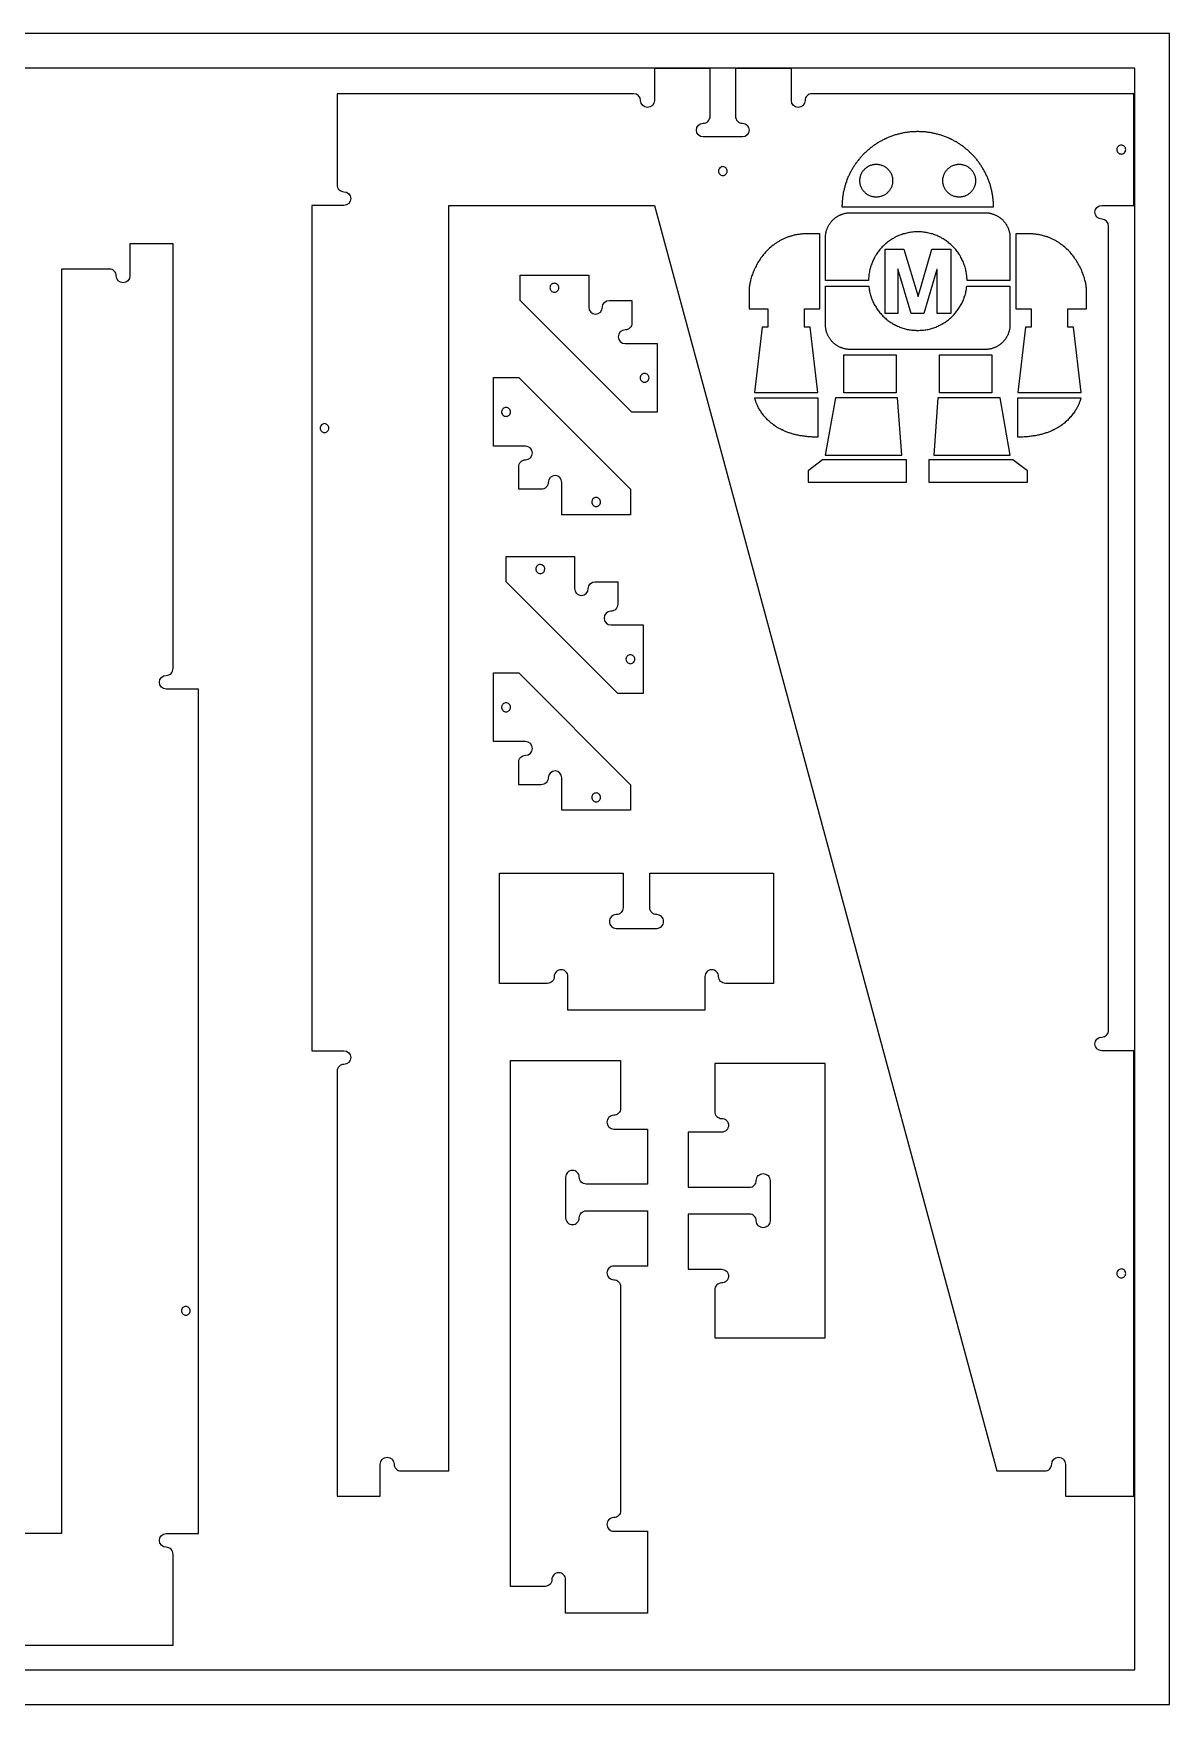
# Model space of a CAD drawing. Extents: x -2438 to 0, y -1219 to 0.
# Drawn here: x -829 to 0, y -1219 to 0 of the extents above; entities that cross this region are included whole.
import ezdxf

# ---------------------------------------------------------------- set-up
doc = ezdxf.new("R2010")
doc.units = 0
doc.layers.add('DOWEL_HOLES', color=18, linetype='CONTINUOUS')
doc.layers.add('INSIDE_CUT', color=18, linetype='CONTINUOUS')

msp = doc.modelspace()

# ---------------------------------------------------------------- linework, layer by layer
at = {"layer": 'DOWEL_HOLES'}
for points in [[(-32, -84.7, 0.414214), (-35.3, -81.5, 0.414214), (-38.5, -84.7, 0.414214), (-35.3, -88, 0.414214)], [(-322.8, -100.5, 0.414214), (-326, -97.2, 0.414214), (-329.3, -100.5, 0.414214), (-326, -103.7, 0.414214)], [(-613.5, -288, 0.414214), (-616.7, -284.7, 0.414214), (-620, -288, 0.414214), (-616.7, -291.2, 0.414214)], [(-32, -904.7, 0.414214), (-35.3, -901.4, 0.414214), (-38.5, -904.7, 0.414214), (-35.3, -907.9, 0.414214)]]:
    msp.add_lwpolyline(points, format="xyb", close=True, dxfattribs=at)
at = {"layer": 'INSIDE_CUT'}
for points in [[(-2438.4, -1219.2), (0, -1219.2), (0, 0), (-2438.4, 0)], [(-2412.2, -1193.8), (-25.4, -1193.8), (-25.4, -25.4), (-2412.2, -25.4)], [(-183.8, -71.6), (-184.5, -71.6), (-185.2, -71.7), (-185.9, -71.7), (-186.6, -71.7), (-187.3, -71.7), (-188, -71.8), (-188.7, -71.9), (-189.4, -71.9), (-190.1, -72), (-190.8, -72.1), (-191.5, -72.2), (-192.2, -72.3), (-192.9, -72.4), (-193.6, -72.5), (-194.3, -72.6), (-194.9, -72.8), (-195.6, -72.9), (-196.3, -73), (-196.9, -73.2), (-197.6, -73.4), (-198.3, -73.5), (-198.9, -73.7), (-199.6, -73.9), (-200.2, -74.1), (-200.9, -74.3), (-201.5, -74.5), (-202.2, -74.7), (-202.8, -75), (-203.4, -75.2), (-204.1, -75.4), (-204.7, -75.7), (-205.3, -75.9), (-205.9, -76.2), (-206.5, -76.5), (-207.1, -76.8), (-207.8, -77), (-208.4, -77.3), (-209, -77.6), (-209.5, -77.9), (-210.1, -78.3), (-210.7, -78.6), (-211.3, -78.9), (-211.9, -79.2), (-212.4, -79.6), (-213, -79.9), (-213.6, -80.3), (-214.1, -80.6), (-214.7, -81), (-215.2, -81.4), (-215.8, -81.8), (-216.3, -82.1), (-216.9, -82.5), (-217.4, -82.9), (-217.9, -83.3), (-218.4, -83.7), (-218.9, -84.2), (-219.5, -84.6), (-220, -85), (-220.5, -85.4), (-221, -85.9), (-221.4, -86.3), (-221.9, -86.8), (-222.4, -87.2), (-222.9, -87.7), (-223.3, -88.2), (-223.8, -88.6), (-224.3, -89.1), (-224.7, -89.6), (-225.1, -90.1), (-225.6, -90.6), (-226, -91.1), (-226.4, -91.6), (-226.9, -92.1), (-227.3, -92.6), (-227.7, -93.1), (-228.1, -93.7), (-228.5, -94.2), (-228.9, -94.7), (-229.2, -95.3), (-229.6, -95.8), (-230, -96.4), (-230.4, -96.9), (-230.7, -97.5), (-231.1, -98), (-231.4, -98.6), (-231.7, -99.2), (-232.1, -99.7), (-232.4, -100.3), (-232.7, -100.9), (-233, -101.5), (-233.3, -102.1), (-233.6, -102.7), (-233.9, -103.3), (-234.2, -103.9), (-234.5, -104.5), (-234.7, -105.1), (-235, -105.7), (-235.2, -106.4), (-235.5, -107), (-235.7, -107.6), (-235.9, -108.2), (-236.2, -108.9), (-236.4, -109.5), (-236.6, -110.2), (-236.8, -110.8), (-237, -111.5), (-237.1, -112.1), (-237.3, -112.8), (-237.5, -113.4), (-237.6, -114.1), (-237.8, -114.7), (-237.9, -115.4), (-238.1, -116.1), (-238.2, -116.8), (-238.3, -117.4), (-238.4, -118.1), (-238.5, -118.8), (-238.6, -119.5), (-238.7, -120.2), (-238.8, -120.9), (-238.8, -121.5), (-238.9, -122.2), (-239, -122.9), (-239, -123.6), (-239, -124.3), (-239, -125), (-239.1, -125.7), (-239.1, -126.5), (-128.5, -126.5), (-128.5, -125.7), (-128.5, -125), (-128.6, -124.3), (-128.6, -123.6), (-128.6, -122.9), (-128.7, -122.2), (-128.7, -121.5), (-128.8, -120.9), (-128.9, -120.2), (-129, -119.5), (-129.1, -118.8), (-129.2, -118.1), (-129.3, -117.4), (-129.4, -116.8), (-129.5, -116.1), (-129.6, -115.4), (-129.8, -114.7), (-129.9, -114.1), (-130.1, -113.4), (-130.3, -112.8), (-130.4, -112.1), (-130.6, -111.5), (-130.8, -110.8), (-131, -110.2), (-131.2, -109.5), (-131.4, -108.9), (-131.6, -108.2), (-131.9, -107.6), (-132.1, -107), (-132.4, -106.4), (-132.6, -105.7), (-132.9, -105.1), (-133.1, -104.5), (-133.4, -103.9), (-133.7, -103.3), (-134, -102.7), (-134.3, -102.1), (-134.6, -101.5), (-134.9, -100.9), (-135.2, -100.3), (-135.5, -99.7), (-135.8, -99.2), (-136.2, -98.6), (-136.5, -98), (-136.9, -97.5), (-137.2, -96.9), (-137.6, -96.4), (-138, -95.8), (-138.3, -95.3), (-138.7, -94.7), (-139.1, -94.2), (-139.5, -93.7), (-139.9, -93.1), (-140.3, -92.6), (-140.7, -92.1), (-141.1, -91.6), (-141.6, -91.1), (-142, -90.6), (-142.4, -90.1), (-142.9, -89.6), (-143.3, -89.1), (-143.8, -88.6), (-144.2, -88.2), (-144.7, -87.7), (-145.2, -87.2), (-145.7, -86.8), (-146.1, -86.3), (-146.6, -85.9), (-147.1, -85.4), (-147.6, -85), (-148.1, -84.6), (-148.6, -84.2), (-149.2, -83.7), (-149.7, -83.3), (-150.2, -82.9), (-150.7, -82.5), (-151.3, -82.1), (-151.8, -81.8), (-152.3, -81.4), (-152.9, -81), (-153.4, -80.6), (-154, -80.3), (-154.6, -79.9), (-155.1, -79.6), (-155.7, -79.2), (-156.3, -78.9), (-156.9, -78.6), (-157.4, -78.3), (-158, -77.9), (-158.6, -77.6), (-159.2, -77.3), (-159.8, -77), (-160.4, -76.8), (-161, -76.5), (-161.7, -76.2), (-162.3, -75.9), (-162.9, -75.7), (-163.5, -75.4), (-164.2, -75.2), (-164.8, -75), (-165.4, -74.7), (-166.1, -74.5), (-166.7, -74.3), (-167.4, -74.1), (-168, -73.9), (-168.7, -73.7), (-169.3, -73.5), (-170, -73.4), (-170.6, -73.2), (-171.3, -73), (-172, -72.9), (-172.7, -72.8), (-173.3, -72.6), (-174, -72.5), (-174.7, -72.4), (-175.4, -72.3), (-176.1, -72.2), (-176.7, -72.1), (-177.4, -72), (-178.1, -71.9), (-178.8, -71.9), (-179.5, -71.8), (-180.2, -71.7), (-180.9, -71.7), (-181.7, -71.7), (-182.4, -71.7), (-183.1, -71.6)], [(-214, -119.4), (-214.4, -119.4), (-214.7, -119.4), (-215, -119.4), (-215.3, -119.4), (-215.6, -119.3), (-215.9, -119.3), (-216.5, -119.2), (-217, -119), (-217.6, -118.9), (-218.2, -118.7), (-218.7, -118.5), (-219.2, -118.2), (-219.7, -118), (-220.3, -117.7), (-220.7, -117.4), (-221.2, -117), (-221.7, -116.7), (-222.1, -116.3), (-222.5, -115.9), (-222.9, -115.5), (-223.3, -115.1), (-223.6, -114.6), (-224, -114.1), (-224.3, -113.7), (-224.6, -113.2), (-224.8, -112.6), (-225.1, -112.1), (-225.3, -111.6), (-225.5, -111), (-225.6, -110.4), (-225.8, -109.9), (-225.8, -109.6), (-225.9, -109.3), (-225.9, -109), (-226, -108.7), (-226, -108.4), (-226, -108.1), (-226, -107.8), (-226, -107.4), (-226, -107.1), (-226, -106.8), (-226, -106.5), (-226, -106.2), (-225.9, -105.9), (-225.9, -105.6), (-225.8, -105), (-225.6, -104.5), (-225.5, -103.9), (-225.3, -103.3), (-225.1, -102.8), (-224.8, -102.3), (-224.6, -101.7), (-224.3, -101.2), (-224, -100.7), (-223.6, -100.3), (-223.3, -99.8), (-222.9, -99.4), (-222.5, -99), (-222.1, -98.6), (-221.7, -98.2), (-221.2, -97.8), (-220.7, -97.5), (-220.3, -97.2), (-219.7, -96.9), (-219.2, -96.6), (-218.7, -96.4), (-218.2, -96.2), (-217.6, -96), (-217, -95.8), (-216.5, -95.7), (-216.2, -95.7), (-215.9, -95.6), (-215.6, -95.6), (-215.3, -95.5), (-215, -95.5), (-214.7, -95.5), (-214.4, -95.5), (-214, -95.5), (-213.7, -95.5), (-213.4, -95.5), (-213.1, -95.5), (-212.8, -95.5), (-212.5, -95.6), (-212.2, -95.6), (-211.6, -95.7), (-211, -95.8), (-210.5, -96), (-209.9, -96.2), (-209.4, -96.4), (-208.8, -96.6), (-208.3, -96.9), (-207.8, -97.2), (-207.3, -97.5), (-206.9, -97.8), (-206.4, -98.2), (-206, -98.6), (-205.6, -99), (-205.2, -99.4), (-204.8, -99.8), (-204.4, -100.3), (-204.1, -100.7), (-203.8, -101.2), (-203.5, -101.7), (-203.2, -102.3), (-203, -102.8), (-202.8, -103.3), (-202.6, -103.9), (-202.4, -104.5), (-202.3, -105), (-202.3, -105.3), (-202.2, -105.6), (-202.2, -105.9), (-202.1, -106.2), (-202.1, -106.5), (-202.1, -106.8), (-202.1, -107.1), (-202.1, -107.4), (-202.1, -107.8), (-202.1, -108.1), (-202.1, -108.4), (-202.1, -108.7), (-202.2, -109), (-202.2, -109.3), (-202.3, -109.9), (-202.4, -110.4), (-202.6, -111), (-202.8, -111.6), (-203, -112.1), (-203.2, -112.6), (-203.5, -113.2), (-203.8, -113.7), (-204.1, -114.1), (-204.4, -114.6), (-204.8, -115.1), (-205.2, -115.5), (-205.6, -115.9), (-206, -116.3), (-206.4, -116.7), (-206.9, -117), (-207.3, -117.4), (-207.8, -117.7), (-208.3, -118), (-208.8, -118.2), (-209.4, -118.5), (-209.9, -118.7), (-210.5, -118.9), (-211, -119), (-211.6, -119.2), (-211.9, -119.2), (-212.2, -119.3), (-212.5, -119.3), (-212.8, -119.4), (-213.1, -119.4), (-213.4, -119.4), (-213.7, -119.4)], [(-153.5, -119.4), (-153.9, -119.4), (-154.2, -119.4), (-154.5, -119.4), (-154.8, -119.4), (-155.1, -119.3), (-155.4, -119.3), (-156, -119.2), (-156.5, -119), (-157.1, -118.9), (-157.7, -118.7), (-158.2, -118.5), (-158.7, -118.2), (-159.3, -118), (-159.8, -117.7), (-160.2, -117.4), (-160.7, -117), (-161.2, -116.7), (-161.6, -116.3), (-162, -115.9), (-162.4, -115.5), (-162.8, -115.1), (-163.1, -114.6), (-163.5, -114.1), (-163.8, -113.7), (-164.1, -113.2), (-164.3, -112.6), (-164.6, -112.1), (-164.8, -111.6), (-165, -111), (-165.1, -110.4), (-165.3, -109.9), (-165.3, -109.6), (-165.4, -109.3), (-165.4, -109), (-165.5, -108.7), (-165.5, -108.4), (-165.5, -108.1), (-165.5, -107.8), (-165.5, -107.4), (-165.5, -107.1), (-165.5, -106.8), (-165.5, -106.5), (-165.5, -106.2), (-165.4, -105.9), (-165.4, -105.6), (-165.3, -105), (-165.1, -104.5), (-165, -103.9), (-164.8, -103.3), (-164.6, -102.8), (-164.3, -102.3), (-164.1, -101.7), (-163.8, -101.2), (-163.5, -100.7), (-163.1, -100.3), (-162.8, -99.8), (-162.4, -99.4), (-162, -99), (-161.6, -98.6), (-161.2, -98.2), (-160.7, -97.8), (-160.2, -97.5), (-159.8, -97.2), (-159.3, -96.9), (-158.7, -96.6), (-158.2, -96.4), (-157.7, -96.2), (-157.1, -96), (-156.5, -95.8), (-156, -95.7), (-155.7, -95.7), (-155.4, -95.6), (-155.1, -95.6), (-154.8, -95.5), (-154.5, -95.5), (-154.2, -95.5), (-153.9, -95.5), (-153.5, -95.5), (-153.2, -95.5), (-152.9, -95.5), (-152.6, -95.5), (-152.3, -95.5), (-152, -95.6), (-151.7, -95.6), (-151.1, -95.7), (-150.6, -95.8), (-150, -96), (-149.4, -96.2), (-148.9, -96.4), (-148.4, -96.6), (-147.8, -96.9), (-147.3, -97.2), (-146.9, -97.5), (-146.4, -97.8), (-145.9, -98.2), (-145.5, -98.6), (-145.1, -99), (-144.7, -99.4), (-144.3, -99.8), (-144, -100.3), (-143.6, -100.7), (-143.3, -101.2), (-143, -101.7), (-142.8, -102.3), (-142.5, -102.8), (-142.3, -103.3), (-142.1, -103.9), (-141.9, -104.5), (-141.8, -105), (-141.8, -105.3), (-141.7, -105.6), (-141.7, -105.9), (-141.6, -106.2), (-141.6, -106.5), (-141.6, -106.8), (-141.6, -107.1), (-141.6, -107.4), (-141.6, -107.8), (-141.6, -108.1), (-141.6, -108.4), (-141.6, -108.7), (-141.7, -109), (-141.7, -109.3), (-141.8, -109.6), (-141.8, -109.9), (-141.9, -110.4), (-142.1, -111), (-142.3, -111.6), (-142.5, -112.1), (-142.8, -112.6), (-143, -113.2), (-143.3, -113.7), (-143.6, -114.1), (-144, -114.6), (-144.3, -115.1), (-144.7, -115.5), (-145.1, -115.9), (-145.5, -116.3), (-145.9, -116.7), (-146.4, -117), (-146.9, -117.4), (-147.3, -117.7), (-147.8, -118), (-148.4, -118.2), (-148.9, -118.5), (-149.4, -118.7), (-150, -118.9), (-150.6, -119), (-151.1, -119.2), (-151.4, -119.2), (-151.7, -119.3), (-152, -119.3), (-152.3, -119.4), (-152.6, -119.4), (-152.9, -119.4), (-153.2, -119.4)], [(-116.5, -148.8), (-116.5, -180.3), (-147.8, -180.3), (-147.8, -179.4), (-147.9, -178.5), (-147.9, -177.6), (-148, -176.7), (-148.1, -175.8), (-148.3, -174.9), (-148.4, -174), (-148.6, -173.1), (-148.8, -172.3), (-149, -171.4), (-149.3, -170.6), (-149.5, -169.7), (-149.8, -168.9), (-150.1, -168.1), (-150.4, -167.3), (-150.7, -166.5), (-151.1, -165.7), (-151.5, -164.9), (-151.9, -164.1), (-152.3, -163.4), (-152.7, -162.6), (-153.1, -161.9), (-153.6, -161.1), (-154.1, -160.4), (-154.6, -159.7), (-155.1, -159), (-155.6, -158.3), (-156.1, -157.7), (-156.7, -157), (-157.3, -156.4), (-157.9, -155.8), (-158.5, -155.2), (-159.1, -154.6), (-159.7, -154), (-160.4, -153.4), (-161, -152.9), (-161.7, -152.3), (-162.4, -151.8), (-163.1, -151.3), (-163.8, -150.8), (-164.5, -150.3), (-165.2, -149.9), (-166, -149.5), (-166.7, -149), (-167.5, -148.6), (-168.3, -148.2), (-169.1, -147.9), (-169.8, -147.5), (-170.7, -147.2), (-171.5, -146.9), (-172.3, -146.6), (-173.1, -146.3), (-174, -146.1), (-174.8, -145.9), (-175.7, -145.7), (-176.6, -145.5), (-177.4, -145.3), (-178.3, -145.2), (-179.2, -145), (-180.1, -144.9), (-181, -144.8), (-181.9, -144.8), (-182.8, -144.8), (-183.8, -144.7), (-184.7, -144.8), (-185.6, -144.8), (-186.5, -144.8), (-187.4, -144.9), (-188.3, -145), (-189.2, -145.2), (-190.1, -145.3), (-191, -145.5), (-191.8, -145.7), (-192.7, -145.9), (-193.5, -146.1), (-194.4, -146.3), (-195.2, -146.6), (-196.1, -146.9), (-196.9, -147.2), (-197.7, -147.5), (-198.5, -147.9), (-199.3, -148.2), (-200, -148.6), (-200.8, -149), (-201.6, -149.5), (-202.3, -149.9), (-203, -150.3), (-203.8, -150.8), (-204.5, -151.3), (-205.2, -151.8), (-205.8, -152.3), (-206.5, -152.9), (-207.2, -153.4), (-207.8, -154), (-208.4, -154.6), (-209.1, -155.2), (-209.7, -155.8), (-210.3, -156.4), (-210.8, -157), (-211.4, -157.7), (-211.9, -158.3), (-212.5, -159), (-213, -159.7), (-213.5, -160.4), (-213.9, -161.1), (-214.4, -161.9), (-214.8, -162.6), (-215.3, -163.4), (-215.7, -164.1), (-216.1, -164.9), (-216.4, -165.7), (-216.8, -166.5), (-217.1, -167.3), (-217.4, -168.1), (-217.7, -168.9), (-218, -169.7), (-218.3, -170.6), (-218.5, -171.4), (-218.7, -172.3), (-218.9, -173.1), (-219.1, -174), (-219.3, -174.9), (-219.4, -175.8), (-219.5, -176.7), (-219.6, -177.6), (-219.7, -178.5), (-219.7, -179.4), (-219.7, -180.3), (-251.1, -180.3), (-251.1, -148.8), (-251.1, -148.4), (-251, -147.9), (-251, -147.4), (-251, -147), (-250.9, -146.5), (-250.9, -146.1), (-250.8, -145.6), (-250.7, -145.2), (-250.6, -144.8), (-250.5, -144.3), (-250.4, -143.9), (-250.3, -143.5), (-250.1, -143.1), (-250, -142.6), (-249.8, -142.2), (-249.6, -141.8), (-249.5, -141.4), (-249.3, -141), (-249.1, -140.7), (-248.9, -140.3), (-248.7, -139.9), (-248.5, -139.5), (-248.2, -139.1), (-248, -138.8), (-247.7, -138.4), (-247.5, -138.1), (-247.2, -137.7), (-247, -137.4), (-246.7, -137.1), (-246.4, -136.8), (-246.1, -136.4), (-245.8, -136.1), (-245.5, -135.8), (-245.2, -135.5), (-244.9, -135.3), (-244.5, -135), (-244.2, -134.7), (-243.9, -134.4), (-243.5, -134.2), (-243.1, -133.9), (-242.8, -133.7), (-242.4, -133.5), (-242, -133.3), (-241.7, -133), (-241.3, -132.8), (-240.9, -132.6), (-240.5, -132.5), (-240.1, -132.3), (-239.7, -132.1), (-239.3, -132), (-238.9, -131.8), (-238.5, -131.7), (-238, -131.6), (-237.6, -131.4), (-237.2, -131.3), (-236.7, -131.2), (-236.3, -131.2), (-235.9, -131.1), (-235.4, -131), (-235, -131), (-234.5, -130.9), (-234, -130.9), (-233.6, -130.9), (-233.1, -130.9), (-134.5, -130.9), (-134, -130.9), (-133.5, -130.9), (-133.1, -130.9), (-132.6, -131), (-132.2, -131), (-131.7, -131.1), (-131.3, -131.2), (-130.8, -131.2), (-130.4, -131.3), (-130, -131.4), (-129.5, -131.6), (-129.1, -131.7), (-128.7, -131.8), (-128.3, -132), (-127.9, -132.1), (-127.5, -132.3), (-127.1, -132.5), (-126.7, -132.6), (-126.3, -132.8), (-125.9, -133), (-125.5, -133.3), (-125.2, -133.5), (-124.8, -133.7), (-124.4, -133.9), (-124.1, -134.2), (-123.7, -134.4), (-123.4, -134.7), (-123.1, -135), (-122.7, -135.3), (-122.4, -135.5), (-122.1, -135.8), (-121.8, -136.1), (-121.5, -136.4), (-121.2, -136.8), (-120.9, -137.1), (-120.6, -137.4), (-120.4, -137.7), (-120.1, -138.1), (-119.8, -138.4), (-119.6, -138.8), (-119.4, -139.1), (-119.1, -139.5), (-118.9, -139.9), (-118.7, -140.3), (-118.5, -140.7), (-118.3, -141), (-118.1, -141.4), (-117.9, -141.8), (-117.8, -142.2), (-117.6, -142.6), (-117.5, -143.1), (-117.3, -143.5), (-117.2, -143.9), (-117.1, -144.3), (-117, -144.8), (-116.9, -145.2), (-116.8, -145.6), (-116.7, -146.1), (-116.7, -146.5), (-116.6, -147), (-116.6, -147.4), (-116.6, -147.9), (-116.5, -148.4)], [(-255.3, -200.9), (-255.3, -146.2), (-264.2, -146.2), (-264.9, -146.2), (-265.6, -146.2), (-266.3, -146.2), (-267, -146.3), (-267.7, -146.3), (-268.4, -146.4), (-269, -146.4), (-269.7, -146.5), (-270.4, -146.6), (-271, -146.7), (-271.7, -146.8), (-272.3, -146.9), (-272.9, -147), (-273.5, -147.2), (-274.2, -147.3), (-274.8, -147.4), (-275.4, -147.6), (-276, -147.8), (-276.6, -147.9), (-277.1, -148.1), (-277.7, -148.3), (-278.3, -148.5), (-278.9, -148.7), (-279.4, -148.9), (-280, -149.1), (-280.5, -149.4), (-281.1, -149.6), (-281.6, -149.8), (-282.1, -150.1), (-282.7, -150.3), (-283.2, -150.6), (-283.7, -150.9), (-284.2, -151.1), (-284.7, -151.4), (-285.2, -151.7), (-285.7, -152), (-286.1, -152.3), (-286.6, -152.6), (-287.1, -152.9), (-287.6, -153.2), (-288, -153.5), (-288.5, -153.9), (-288.9, -154.2), (-289.3, -154.5), (-290.2, -155.2), (-291, -155.9), (-291.9, -156.7), (-292.7, -157.4), (-293.4, -158.1), (-294.2, -158.9), (-294.9, -159.7), (-295.6, -160.5), (-296.3, -161.3), (-296.9, -162.1), (-297.6, -162.9), (-298.2, -163.8), (-298.8, -164.6), (-299.3, -165.5), (-299.9, -166.3), (-300.4, -167.2), (-300.9, -168), (-301.4, -168.9), (-301.8, -169.8), (-302.3, -170.6), (-302.7, -171.5), (-303.1, -172.4), (-303.5, -173.2), (-303.8, -174.1), (-304.2, -174.9), (-304.5, -175.8), (-304.8, -176.6), (-305, -177.4), (-305.3, -178.3), (-305.5, -179.1), (-305.8, -179.9), (-305.9, -180.7), (-306.1, -181.4), (-306.3, -182.2), (-306.4, -183), (-306.5, -183.7), (-306.6, -184.4), (-306.7, -185.1), (-306.8, -185.8), (-306.8, -186.4), (-306.9, -187.1), (-306.9, -187.7), (-306.9, -200.9), (-297.6, -200.9), (-293.3, -200.9), (-293.3, -214.2), (-297.4, -214.2), (-303, -262), (-256.8, -262), (-262.4, -214.2), (-266.5, -214.2), (-266.5, -200.9)], [(-69.9, -200.9), (-60.7, -200.9), (-60.7, -187.7), (-60.7, -187.1), (-60.7, -186.4), (-60.7, -185.8), (-60.8, -185.1), (-60.9, -184.4), (-61, -183.7), (-61.1, -183), (-61.2, -182.2), (-61.4, -181.4), (-61.6, -180.7), (-61.8, -179.9), (-62, -179.1), (-62.2, -178.3), (-62.5, -177.4), (-62.8, -176.6), (-63.1, -175.8), (-63.4, -174.9), (-63.7, -174.1), (-64.1, -173.2), (-64.4, -172.4), (-64.8, -171.5), (-65.3, -170.6), (-65.7, -169.8), (-66.2, -168.9), (-66.6, -168), (-67.1, -167.2), (-67.7, -166.3), (-68.2, -165.5), (-68.8, -164.6), (-69.4, -163.8), (-70, -162.9), (-70.6, -162.1), (-71.3, -161.3), (-71.9, -160.5), (-72.6, -159.7), (-73.4, -158.9), (-74.1, -158.1), (-74.9, -157.4), (-75.7, -156.7), (-76.5, -155.9), (-77.3, -155.2), (-78.2, -154.5), (-78.6, -154.2), (-79.1, -153.9), (-79.5, -153.5), (-80, -153.2), (-80.4, -152.9), (-80.9, -152.6), (-81.4, -152.3), (-81.9, -152), (-82.3, -151.7), (-82.8, -151.4), (-83.3, -151.1), (-83.8, -150.9), (-84.4, -150.6), (-84.9, -150.3), (-85.4, -150.1), (-85.9, -149.8), (-86.5, -149.6), (-87, -149.4), (-87.5, -149.1), (-88.1, -148.9), (-88.7, -148.7), (-89.2, -148.5), (-89.8, -148.3), (-90.4, -148.1), (-91, -147.9), (-91.6, -147.8), (-92.2, -147.6), (-92.8, -147.4), (-93.4, -147.3), (-94, -147.2), (-94.6, -147), (-95.2, -146.9), (-95.9, -146.8), (-96.5, -146.7), (-97.2, -146.6), (-97.8, -146.5), (-98.5, -146.4), (-99.1, -146.4), (-99.8, -146.3), (-100.5, -146.3), (-101.2, -146.2), (-101.9, -146.2), (-102.6, -146.2), (-103.3, -146.2), (-112.2, -146.2), (-112.2, -200.9), (-101.1, -200.9), (-101.1, -214.2), (-105.1, -214.2), (-110.7, -262), (-64.5, -262), (-70.1, -214.2), (-74.2, -214.2), (-74.2, -200.9)], [(-179.4, -204.3), (-188.6, -204.3), (-198.3, -171.8), (-198.4, -171.8), (-198.4, -204.3), (-207.6, -204.3), (-207.6, -157.4), (-194, -157.4), (-183.5, -191.9), (-183.4, -191.9), (-173.6, -157.4), (-159.7, -157.4), (-159.7, -204.3), (-169.7, -204.3), (-169.7, -172.3), (-169.8, -172.3)], [(-116.5, -184.3), (-116.5, -212.6), (-116.5, -213.1), (-116.6, -213.5), (-116.6, -214), (-116.6, -214.4), (-116.7, -214.9), (-116.7, -215.3), (-116.8, -215.8), (-116.9, -216.2), (-117, -216.7), (-117.1, -217.1), (-117.2, -217.5), (-117.3, -217.9), (-117.5, -218.4), (-117.6, -218.8), (-117.8, -219.2), (-117.9, -219.6), (-118.1, -220), (-118.3, -220.4), (-118.5, -220.8), (-118.7, -221.2), (-118.9, -221.5), (-119.1, -221.9), (-119.4, -222.3), (-119.6, -222.6), (-119.8, -223), (-120.1, -223.3), (-120.4, -223.7), (-120.6, -224), (-120.9, -224.3), (-121.2, -224.7), (-121.5, -225), (-121.8, -225.3), (-122.1, -225.6), (-122.4, -225.9), (-122.7, -226.2), (-123.1, -226.4), (-123.4, -226.7), (-123.7, -227), (-124.1, -227.2), (-124.4, -227.5), (-124.8, -227.7), (-125.2, -227.9), (-125.5, -228.2), (-125.9, -228.4), (-126.3, -228.6), (-126.7, -228.8), (-127.1, -229), (-127.5, -229.1), (-127.9, -229.3), (-128.3, -229.5), (-128.7, -229.6), (-129.1, -229.7), (-129.5, -229.9), (-130, -230), (-130.4, -230.1), (-130.8, -230.2), (-131.3, -230.3), (-131.7, -230.3), (-132.2, -230.4), (-132.6, -230.4), (-133.1, -230.5), (-133.5, -230.5), (-134, -230.5), (-134.5, -230.5), (-161.9, -230.5), (-205.7, -230.5), (-233.1, -230.5), (-233.6, -230.5), (-234, -230.5), (-234.5, -230.5), (-235, -230.4), (-235.4, -230.4), (-235.9, -230.3), (-236.3, -230.3), (-236.7, -230.2), (-237.2, -230.1), (-237.6, -230), (-238, -229.9), (-238.5, -229.7), (-238.9, -229.6), (-239.3, -229.5), (-239.7, -229.3), (-240.1, -229.1), (-240.5, -229), (-240.9, -228.8), (-241.3, -228.6), (-241.7, -228.4), (-242, -228.2), (-242.4, -227.9), (-242.8, -227.7), (-243.1, -227.5), (-243.5, -227.2), (-243.9, -227), (-244.2, -226.7), (-244.5, -226.4), (-244.9, -226.2), (-245.2, -225.9), (-245.5, -225.6), (-245.8, -225.3), (-246.1, -225), (-246.4, -224.7), (-246.7, -224.3), (-247, -224), (-247.2, -223.7), (-247.5, -223.3), (-247.7, -223), (-248, -222.6), (-248.2, -222.3), (-248.5, -221.9), (-248.7, -221.5), (-248.9, -221.2), (-249.1, -220.8), (-249.3, -220.4), (-249.5, -220), (-249.6, -219.6), (-249.8, -219.2), (-250, -218.8), (-250.1, -218.4), (-250.3, -217.9), (-250.4, -217.5), (-250.5, -217.1), (-250.6, -216.7), (-250.7, -216.2), (-250.8, -215.8), (-250.9, -215.3), (-250.9, -214.9), (-251, -214.4), (-251, -214), (-251, -213.5), (-251.1, -213.1), (-251.1, -212.6), (-251.1, -184.3), (-219.6, -184.3), (-219.5, -185.1), (-219.3, -186), (-219.2, -186.8), (-219.1, -187.6), (-218.9, -188.4), (-218.7, -189.3), (-218.5, -190.1), (-218.3, -190.9), (-218, -191.7), (-217.8, -192.5), (-217.5, -193.2), (-217.2, -194), (-216.9, -194.8), (-216.5, -195.5), (-216.2, -196.3), (-215.8, -197), (-215.5, -197.7), (-215.1, -198.4), (-214.6, -199.1), (-214.2, -199.8), (-213.8, -200.5), (-213.3, -201.2), (-212.9, -201.9), (-212.4, -202.5), (-211.9, -203.2), (-211.4, -203.8), (-210.8, -204.4), (-210.3, -205), (-209.7, -205.6), (-209.2, -206.2), (-208.6, -206.7), (-208, -207.3), (-207.4, -207.8), (-206.8, -208.4), (-206.1, -208.9), (-205.5, -209.4), (-204.8, -209.9), (-204.2, -210.3), (-203.5, -210.8), (-202.8, -211.2), (-202.1, -211.6), (-201.4, -212), (-200.7, -212.4), (-200, -212.8), (-199.2, -213.2), (-198.5, -213.5), (-197.7, -213.9), (-197, -214.2), (-196.2, -214.5), (-195.4, -214.7), (-194.6, -215), (-193.8, -215.2), (-193, -215.5), (-192.2, -215.7), (-191.4, -215.9), (-190.6, -216), (-189.8, -216.2), (-188.9, -216.3), (-188.1, -216.4), (-187.2, -216.5), (-186.4, -216.6), (-185.5, -216.6), (-184.6, -216.7), (-183.8, -216.7), (-182.9, -216.7), (-182, -216.6), (-181.2, -216.6), (-180.3, -216.5), (-179.5, -216.4), (-178.6, -216.3), (-177.8, -216.2), (-176.9, -216), (-176.1, -215.9), (-175.3, -215.7), (-174.5, -215.5), (-173.7, -215.2), (-172.9, -215), (-172.1, -214.7), (-171.3, -214.5), (-170.6, -214.2), (-169.8, -213.9), (-169, -213.5), (-168.3, -213.2), (-167.6, -212.8), (-166.8, -212.4), (-166.1, -212), (-165.4, -211.6), (-164.7, -211.2), (-164, -210.8), (-163.4, -210.3), (-162.7, -209.9), (-162, -209.4), (-161.4, -208.9), (-160.8, -208.4), (-160.1, -207.8), (-159.5, -207.3), (-159, -206.7), (-158.4, -206.2), (-157.8, -205.6), (-157.2, -205), (-156.7, -204.4), (-156.2, -203.8), (-155.7, -203.2), (-155.2, -202.5), (-154.7, -201.9), (-154.2, -201.2), (-153.8, -200.5), (-153.3, -199.8), (-152.9, -199.1), (-152.5, -198.4), (-152.1, -197.7), (-151.7, -197), (-151.3, -196.3), (-151, -195.5), (-150.7, -194.8), (-150.3, -194), (-150, -193.2), (-149.8, -192.5), (-149.5, -191.7), (-149.3, -190.9), (-149, -190.1), (-148.8, -189.3), (-148.6, -188.4), (-148.5, -187.6), (-148.3, -186.8), (-148.2, -186), (-148.1, -185.1), (-148, -184.3)], [(-199.6, -262.1), (-237.7, -262.1), (-237.7, -234.4), (-199.6, -234.4)], [(-168, -234.4), (-129.8, -234.4), (-129.8, -262.1), (-168, -262.1)], [(-256.8, -294.5), (-257.8, -294.5), (-258.7, -294.5), (-259.6, -294.5), (-260.5, -294.5), (-261.4, -294.4), (-262.3, -294.4), (-263.1, -294.3), (-264, -294.2), (-264.8, -294.1), (-265.7, -294), (-266.5, -293.9), (-267.3, -293.8), (-268.1, -293.7), (-268.8, -293.6), (-269.6, -293.5), (-270.4, -293.3), (-271.1, -293.2), (-271.9, -293), (-272.6, -292.8), (-273.3, -292.7), (-274, -292.5), (-274.7, -292.3), (-275.4, -292.1), (-276, -291.9), (-276.7, -291.7), (-277.3, -291.5), (-278, -291.3), (-278.6, -291.1), (-279.2, -290.8), (-279.8, -290.6), (-280.4, -290.3), (-281, -290.1), (-281.6, -289.8), (-282.1, -289.6), (-282.7, -289.3), (-283.2, -289.1), (-283.8, -288.8), (-284.3, -288.5), (-284.8, -288.2), (-285.3, -287.9), (-285.8, -287.7), (-286.3, -287.4), (-286.8, -287.1), (-287.3, -286.8), (-287.7, -286.5), (-288.2, -286.2), (-289, -285.5), (-289.9, -284.9), (-290.7, -284.3), (-291.5, -283.6), (-292.2, -283), (-292.9, -282.3), (-293.6, -281.6), (-294.2, -281), (-294.9, -280.3), (-295.5, -279.6), (-296, -279), (-296.5, -278.3), (-297, -277.6), (-297.5, -277), (-298, -276.3), (-298.4, -275.7), (-298.8, -275), (-299.2, -274.4), (-299.6, -273.8), (-299.9, -273.2), (-300.2, -272.6), (-300.5, -272), (-300.8, -271.5), (-301, -271), (-301.2, -270.4), (-301.7, -269.5), (-302, -268.6), (-302.3, -267.8), (-302.5, -267.1), (-302.8, -266.2), (-302.9, -265.9), (-303, -265.9), (-303, -265.8), (-256.8, -265.8)], [(-198.5, -265.8), (-243.8, -265.8), (-251.3, -307.7), (-195.5, -307.7)], [(-172.1, -307.7), (-116.3, -307.7), (-123.7, -265.8), (-169.1, -265.8)], [(-110.7, -294.5), (-110.7, -265.8), (-64.5, -265.8), (-64.6, -265.9), (-64.6, -265.9), (-64.7, -266.2), (-65, -267.1), (-65.2, -267.8), (-65.5, -268.6), (-65.9, -269.5), (-66.1, -269.9), (-66.3, -270.4), (-66.5, -271), (-66.8, -271.5), (-67, -272), (-67.3, -272.6), (-67.6, -273.2), (-68, -273.8), (-68.3, -274.4), (-68.7, -275), (-69.1, -275.7), (-69.5, -276.3), (-70, -277), (-70.5, -277.6), (-71, -278.3), (-71.5, -279), (-72.1, -279.6), (-72.7, -280.3), (-73.3, -281), (-73.9, -281.6), (-74.6, -282.3), (-75.3, -283), (-76.1, -283.6), (-76.8, -284.3), (-77.6, -284.9), (-78.5, -285.5), (-79.4, -286.2), (-79.8, -286.5), (-80.3, -286.8), (-80.7, -287.1), (-81.2, -287.4), (-81.7, -287.7), (-82.2, -287.9), (-82.7, -288.2), (-83.2, -288.5), (-83.8, -288.8), (-84.3, -289.1), (-84.8, -289.3), (-85.4, -289.6), (-86, -289.8), (-86.5, -290.1), (-87.1, -290.3), (-87.7, -290.6), (-88.3, -290.8), (-88.9, -291.1), (-89.6, -291.3), (-90.2, -291.5), (-90.8, -291.7), (-91.5, -291.9), (-92.2, -292.1), (-92.8, -292.3), (-93.5, -292.5), (-94.2, -292.7), (-95, -292.8), (-95.7, -293), (-96.4, -293.2), (-97.2, -293.3), (-97.9, -293.5), (-98.7, -293.6), (-99.5, -293.7), (-100.3, -293.8), (-101.1, -293.9), (-101.9, -294), (-102.7, -294.1), (-103.5, -294.2), (-104.4, -294.3), (-105.3, -294.4), (-106.1, -294.4), (-107, -294.5), (-107.9, -294.5), (-108.8, -294.5), (-109.8, -294.5)], [(-192, -311.1), (-253.3, -311.1), (-263.8, -319.1), (-263.8, -327.4), (-192, -327.4)], [(-175.6, -327.4), (-103.8, -327.4), (-103.8, -319.1), (-114.3, -311.1), (-175.6, -311.1)]]:
    msp.add_lwpolyline(points, close=True, dxfattribs=at)
for points in [[(-626, -125.5), (-626, -742.2), (-602.5, -742.2, -1), (-602.5, -752.2, 0.414214), (-607.5, -757.2), (-607.5, -1067.2), (-576, -1067.2), (-576, -1043.7, -1), (-566, -1043.7, 0.414214), (-561, -1048.7), (-561, -1048.7), (-561, -1048.7), (-561, -1048.7), (-526, -1048.7), (-526, -125.5), (-376, -125.5), (-126, -1048.7), (-91, -1048.7), (-91, -1048.7), (-91, -1048.7), (-91, -1048.7, 0.414214), (-86, -1043.7, -1), (-76, -1043.7), (-76, -1067.2), (-26, -1067.2), (-26, -742.2), (-49.5, -742.2, -1), (-49.5, -732.2, 0.414214), (-44.5, -727.2), (-44.5, -727.3), (-44.5, -140.5, 0.414213), (-49.5, -135.5, -1), (-49.5, -125.5), (-26, -125.5), (-26, -44), (-261, -44, 0.414214), (-266, -49, -1), (-276, -49), (-276, -25.5), (-316.8, -25.5), (-316.8, -60.5, 0.414214), (-311.8, -65.5, -1), (-311.8, -75.5), (-340.3, -75.5, -1), (-340.3, -65.5, 0.414214), (-335.3, -60.5), (-335.3, -25.5), (-376, -25.5), (-376, -49, -1), (-386, -49, 0.414213), (-391, -44), (-607.5, -44), (-607.5, -110.5, 0.414214), (-602.5, -115.5, -1), (-602.5, -125.5)], [(-392.4, -276.3), (-473.9, -194.8), (-473.9, -176.3), (-423.9, -176.3), (-423.9, -199.8, 1), (-413.9, -199.8, -0.414213), (-408.9, -194.8), (-392.4, -194.8), (-392.4, -211.3, -0.414214), (-397.4, -216.3, 1), (-397.4, -226.3), (-373.9, -226.3), (-373.9, -276.3)], [(-448.9, -182.3, 0.414214), (-452.2, -185.5, 0.414214), (-448.9, -188.8, 0.414214), (-445.7, -185.5, 0.414214)], [(-443.5, -351.1), (-443.5, -327.6, 1), (-453.5, -327.6, -0.414214), (-458.5, -332.6), (-475, -332.6), (-475, -316.1, -0.414214), (-470, -311.1, 1), (-470, -301.1), (-493.5, -301.1), (-493.5, -251.1), (-475, -251.1), (-393.5, -332.6), (-393.5, -351.1)], [(-383.2, -248, 0.414214), (-386.4, -251.3, 0.414214), (-383.2, -254.5, 0.414214), (-379.9, -251.3, 0.414214)], [(-481, -276.1, 0.414214), (-484.2, -272.9, 0.414214), (-487.5, -276.1, 0.414214), (-484.2, -279.4, 0.414214)], [(-415.2, -341.9, 0.414214), (-418.5, -338.6, 0.414214), (-421.7, -341.9, 0.414214), (-418.5, -345.1, 0.414214)], [(-402.7, -481.5), (-484.2, -400), (-484.2, -381.5), (-434.2, -381.5), (-434.2, -405, 1), (-424.2, -405, -0.414213), (-419.2, -400), (-402.7, -400), (-402.7, -416.5, -0.414214), (-407.7, -421.5, 1), (-407.7, -431.5), (-384.2, -431.5), (-384.2, -481.5)], [(-459.2, -387.5, 0.414214), (-462.5, -390.8, 0.414214), (-459.2, -394, 0.414214), (-456, -390.8, 0.414214)], [(-393.5, -453.3, 0.414214), (-396.7, -456.5, 0.414214), (-393.5, -459.8, 0.414214), (-390.2, -456.5, 0.414214)], [(-443.5, -566.6), (-443.5, -543.1, 1), (-453.5, -543.1, -0.414214), (-458.5, -548.1), (-475, -548.1), (-475, -531.6, -0.414214), (-470, -526.6, 1), (-470, -516.6), (-493.5, -516.6), (-493.5, -466.6), (-475, -466.6), (-393.5, -548.1), (-393.5, -566.6)], [(-481, -491.6, 0.414214), (-484.2, -488.4, 0.414214), (-487.5, -491.6, 0.414214), (-484.2, -494.9, 0.414214)], [(-415.2, -557.4, 0.414214), (-418.5, -554.1, 0.414214), (-421.7, -557.4, 0.414214), (-418.5, -560.6, 0.414214)], [(-289.1, -693.1), (-324.1, -693.1, -0.414214), (-329.1, -688.1, 0.414214), (-334.1, -683.1, 0.414214), (-339.1, -688.1), (-339.1, -712.6), (-439.1, -712.6), (-439.1, -688.1, 0.414214), (-444.1, -683.1, 0.414214), (-449.1, -688.1, -0.414214), (-454.1, -693.1), (-489.1, -693.1), (-489.1, -612.6), (-398.8, -612.6), (-398.8, -637.9, -0.414214), (-403.8, -642.9, 0.414214), (-408.8, -647.9, 0.414214), (-403.8, -652.9), (-374.3, -652.9, 0.414214), (-369.3, -647.9, 0.414214), (-374.3, -642.9, -0.414214), (-379.3, -637.9), (-379.3, -612.6), (-289.1, -612.6)], [(-481.1, -1133), (-481.1, -749.3), (-400.6, -749.3), (-400.6, -784.3, -0.414214), (-405.6, -789.3, 0.414214), (-410.6, -794.3, 0.414214), (-405.6, -799.3), (-381.1, -799.3), (-381.1, -839.5), (-425.8, -839.5, -0.414214), (-430.8, -834.5, 0.414214), (-435.8, -829.5, 0.414214), (-440.8, -834.5), (-440.8, -864, 0.414214), (-435.8, -869, 0.414214), (-430.8, -864, -0.414214), (-425.8, -859), (-381.1, -859), (-381.1, -899.3), (-405.6, -899.3, 0.414214), (-410.6, -904.3, 0.414214), (-405.6, -909.3, -0.414214), (-400.6, -914.3), (-400.6, -1077.8, -0.414214), (-405.6, -1082.8, 0.414214), (-410.6, -1087.8, 0.414214), (-405.6, -1092.8), (-381.1, -1092.8), (-381.1, -1152.5), (-440.8, -1152.5), (-440.8, -1133), (-440.8, -1128, 0.414214), (-445.8, -1123, 0.414214), (-450.8, -1128, -0.414214), (-455.8, -1133)], [(-331.9, -951.6), (-251.4, -951.6), (-251.4, -751.6), (-331.9, -751.6), (-331.9, -786.6, 0.414214), (-326.9, -791.6, -0.414214), (-321.9, -796.6, -0.414214), (-326.9, -801.6), (-351.4, -801.6), (-351.4, -841.8), (-306.6, -841.8, 0.414214), (-301.6, -836.8, -0.414214), (-296.6, -831.8, -0.414214), (-291.6, -836.8), (-291.6, -866.3, -0.414214), (-296.6, -871.3, -0.414214), (-301.6, -866.3, 0.414214), (-306.6, -861.3), (-351.4, -861.3), (-351.4, -901.6), (-326.9, -901.6, -0.414214), (-321.9, -906.6, -0.414214), (-326.9, -911.6, 0.414214), (-331.9, -916.6)], [(-717.9, -935.2, 0.414214), (-714.7, -931.9, 0.414214), (-717.9, -928.7, 0.414214), (-721.2, -931.9, 0.414214)]]:
    msp.add_lwpolyline(points, format="xyb", close=True, dxfattribs=at)
msp.add_lwpolyline([(-1150.3, -1175.9), (-727.2, -1175.9), (-727.2, -1109.4, 0.414214), (-732.2, -1104.4, -1), (-732.2, -1094.4), (-708.7, -1094.4), (-708.7, -478.4), (-732.2, -478.4, -1), (-732.2, -468.4, 0.414214), (-727.2, -463.4), (-727.2, -153.4), (-758.7, -153.4), (-758.7, -176.9, -1), (-768.7, -176.9, 0.414214), (-773.7, -171.9), (-808.7, -171.9), (-808.7, -1094.4), (-1878.7, -1094.4)], format="xyb", dxfattribs=at)

doc.saveas('drawing.dxf')
